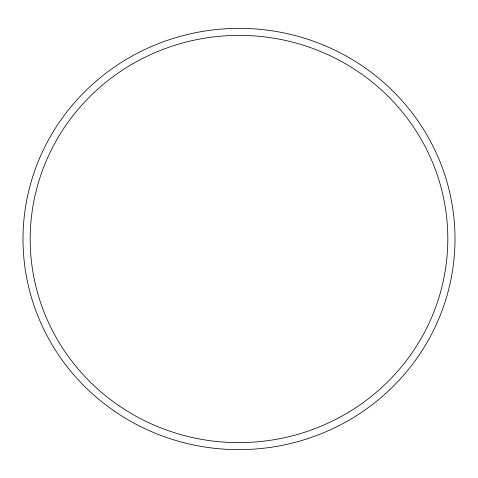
<?xml version="1.0" encoding="UTF-8"?>
<svg xmlns="http://www.w3.org/2000/svg" width="478" height="478" viewBox="0 0 478 478"><rect width="100%" height="100%" fill="white"/><g stroke="black" fill="none" stroke-linecap="round" stroke-linejoin="round"><path stroke-width="0.72" d="M114.415 411.17A215.996 210.631 -1 0 0 454.1 257.995A215.996 210.631 -1 0 0 148.485 47.83A215.996 210.631 -1 0 0 114.415 411.17M118.562 405.44A208.808 203.622 -1 0 0 446.942 257.367A208.808 203.622 -1 0 0 151.496 54.193A208.808 203.622 -1 0 0 118.562 405.44"/></g></svg>
